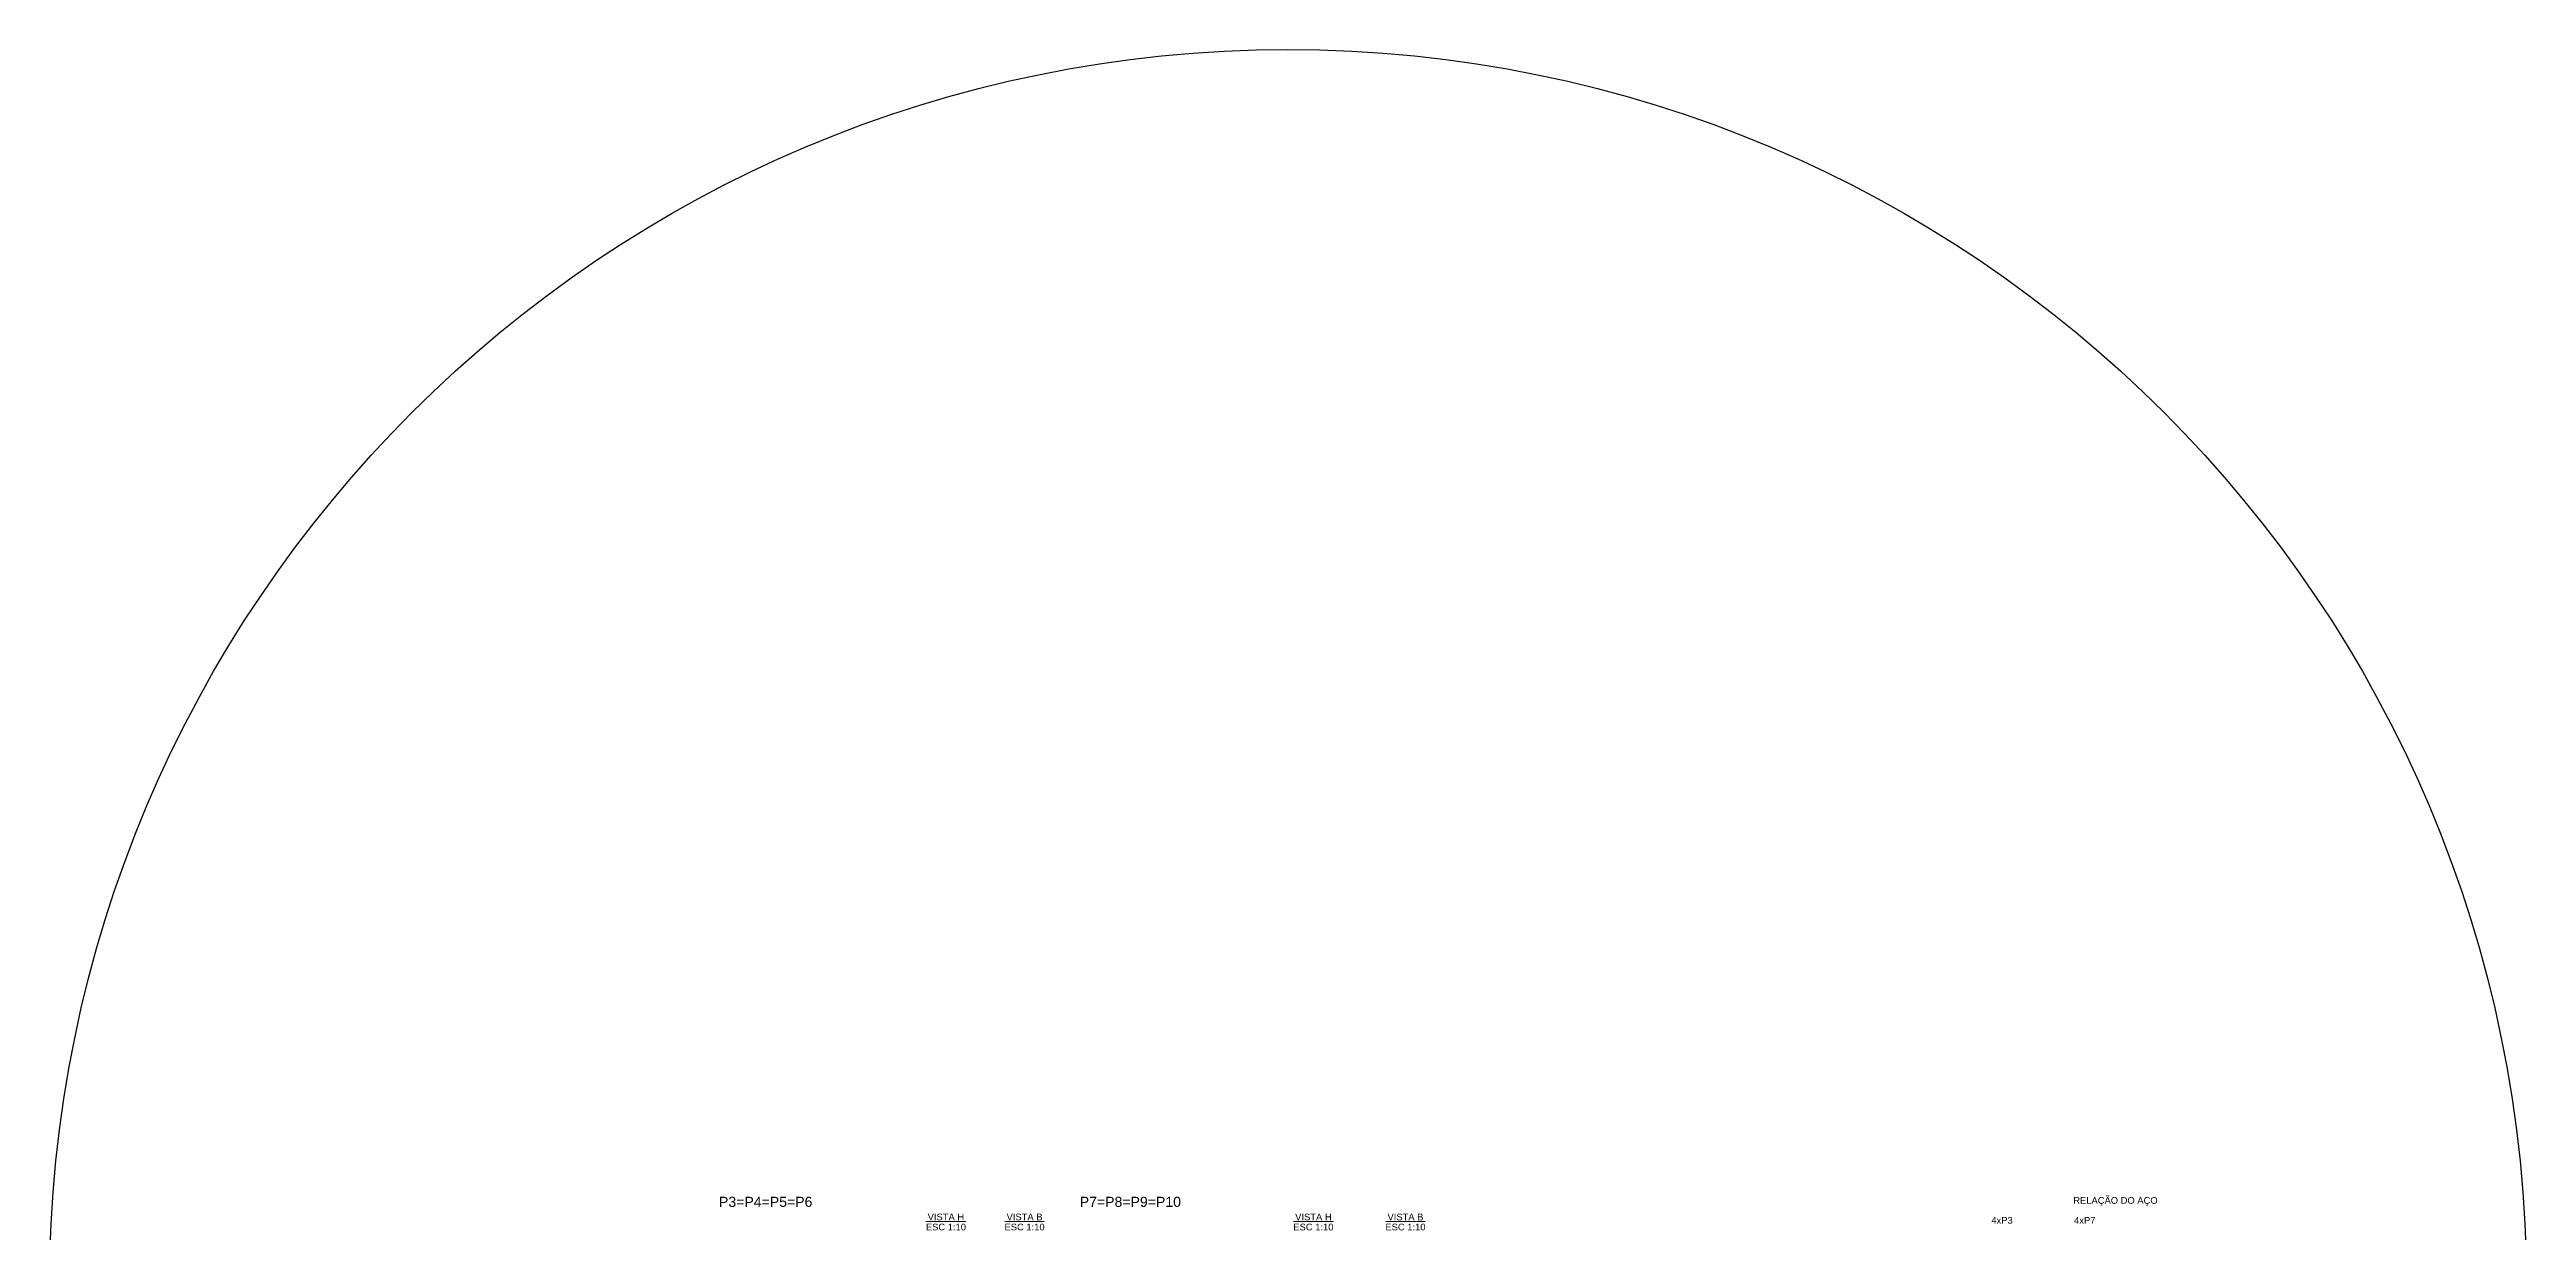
# Model space of a CAD drawing. Extents: x 5006 to 5323, y 875 to 3681.
# Drawn here: x 5148.6 to 5305, y 1817 to 1891.7 of the extents above; entities that cross this region are included whole.
import ezdxf

# ---------------------------------------------------------------- set-up
doc = ezdxf.new("R2010")
doc.units = 0
doc.header["$LTSCALE"] = 2
for name, color, linetype, lineweight in [('DT-Relação do aço', 9, 'Continuous', 5), ('DT-Textos', 7, 'Continuous', 5), ('DT-Título', 3, 'Continuous', 20)]:
    doc.layers.add(name, color=color, linetype=linetype, lineweight=lineweight)
doc.styles.add('ARIAL', font='arial.ttf')

msp = doc.modelspace()

# ---------------------------------------------------------------- linework, layer by layer
msp.add_circle((5226.7636, 1813.5316), 78.188)
at = {"layer": 'DT-Textos'}
for p, q in [((5203.9072, 1817.7063), (5206.4266, 1817.7063)), ((5208.8887, 1817.7063), (5211.3754, 1817.7063)), ((5227.1079, 1817.7063), (5229.6273, 1817.7063)), ((5232.9367, 1817.7063), (5235.4234, 1817.7063))]:
    msp.add_line(p, q, dxfattribs=at)

# ---------------------------------------------------------------- texts
at = {"layer": 'DT-Relação do aço', "color": 251, "linetype": 'Continuous', "true_color": 0x636466, "char_height": 0.4236, "line_spacing_factor": 0.798, "style": 'ARIAL'}
for s, insert, width, attachment_point in [('RELAÇÃO DO AÇO', (5279.0036, 1818.6894), 10.681309, 8), ('4xP3', (5271.1674, 1817.558), 2.70451, 7), ('4xP7', (5276.3918, 1817.558), 2.70451, 7)]:
    msp.add_mtext(s, dxfattribs=dict(at, insert=insert, width=width, attachment_point=attachment_point))
at = {"layer": 'DT-Textos', "linetype": 'Continuous', "char_height": 0.4236, "attachment_point": 8, "line_spacing_factor": 0.798, "style": 'ARIAL'}
for s, insert, width in [('ESC 1:10', (5205.1669, 1817.1344), 5.079187), ('VISTA H', (5205.1669, 1817.7698), 4.615652), ('ESC 1:10', (5210.1321, 1817.1344), 5.079187), ('VISTA B', (5210.1321, 1817.7698), 4.550178), ('ESC 1:10', (5228.3676, 1817.1344), 5.079187), ('VISTA H', (5228.3676, 1817.7698), 4.615652), ('ESC 1:10', (5234.18, 1817.1344), 5.079187), ('VISTA B', (5234.18, 1817.7698), 4.550178)]:
    msp.add_mtext(s, dxfattribs=dict(at, insert=insert, width=width))
at = {"layer": 'DT-Título', "linetype": 'Continuous', "char_height": 0.6354, "attachment_point": 7, "line_spacing_factor": 0.798, "style": 'ARIAL'}
for s, insert, width in [('P3=P4=P5=P6', (5190.8406, 1818.617), 11.827101), ('P7=P8=P9=P10', (5213.6178, 1818.617), 12.817039)]:
    msp.add_mtext(s, dxfattribs=dict(at, insert=insert, width=width))

doc.saveas('drawing.dxf')
